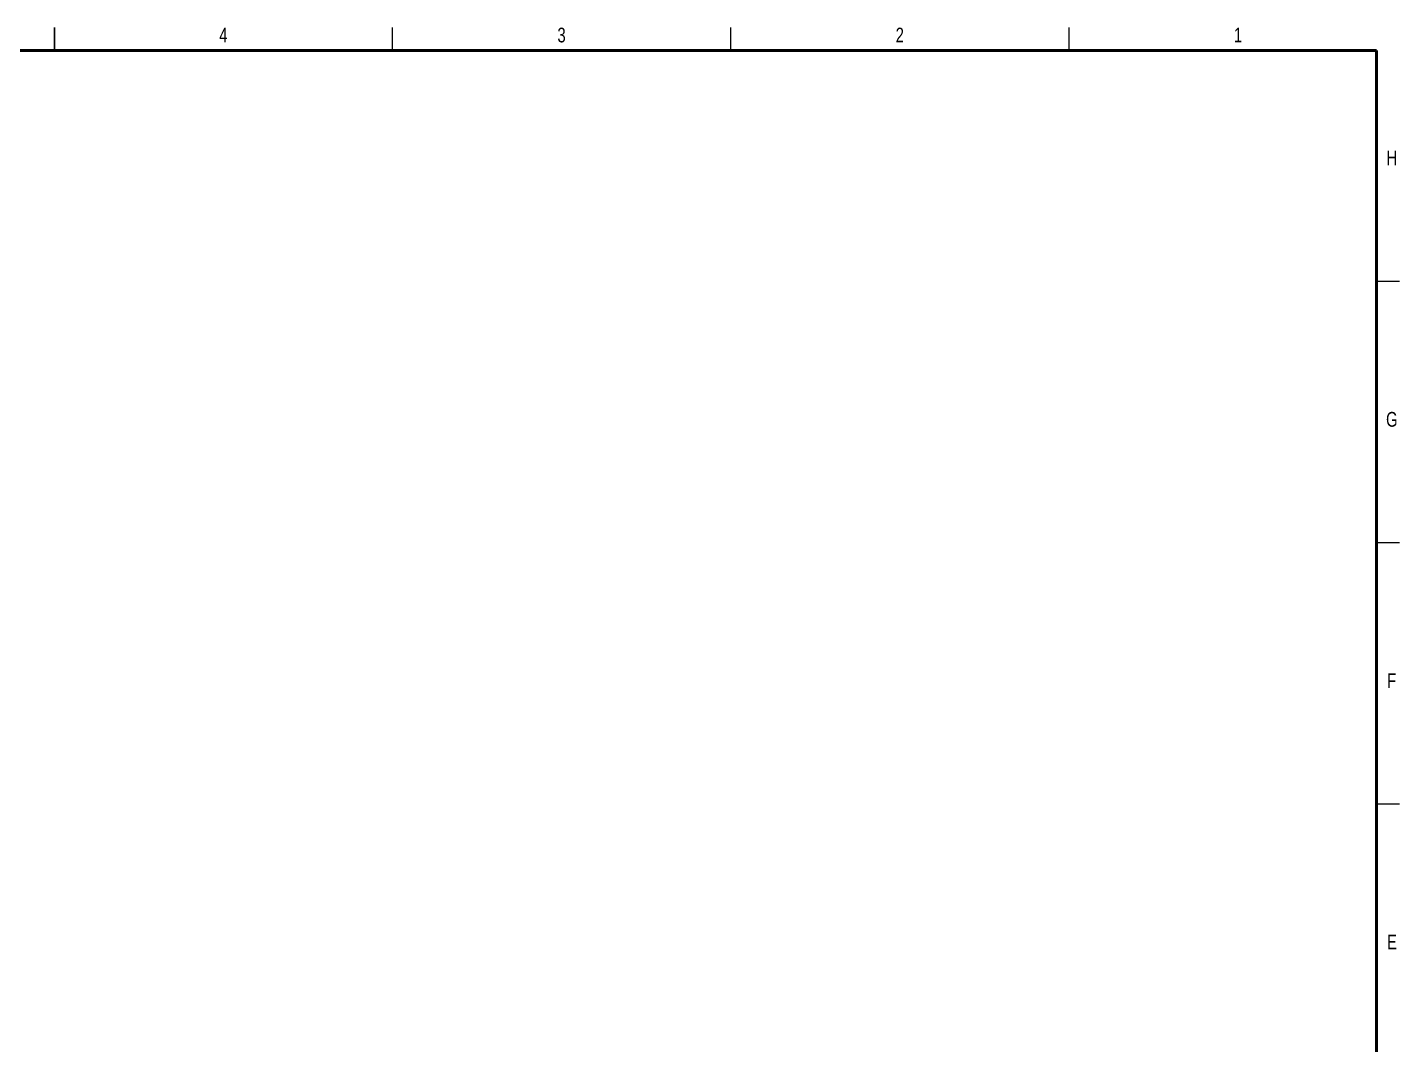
# Model space of a CAD drawing. Header units: millimetres. Extents: x 1 to 2218, y 0 to 1045.
# Drawn here: x 548 to 1114, y 440 to 860 of the extents above; entities that cross this region are included whole.
import ezdxf

# ---------------------------------------------------------------- set-up
doc = ezdxf.new("R2010")
doc.units = ezdxf.units.MM
doc.styles.add('SLDTEXTSTYLE0', font='TXT', dxfattribs={"width": 0.75})

msp = doc.modelspace()

# ---------------------------------------------------------------- linework, layer by layer
at = {"color": 7, "linetype": 'Continuous', "lineweight": 25}
for p, q in [((558.8, 860.425), (558.8, 850.9)), ((558.8, 850.9), (558.8, 860.425)), ((698.5, 850.9), (698.5, 860.425)), ((838.2, 850.9), (838.2, 860.425)), ((977.9, 850.9), (977.9, 860.425)), ((1104.9, 755.65), (1114.425, 755.65)), ((1104.9, 647.7), (1114.425, 647.7)), ((1104.9, 539.75), (1114.425, 539.75))]:
    msp.add_line(p, q, dxfattribs=at)
at = {"color": 7, "linetype": 'Continuous', "lineweight": 50}
for p, q in [((12.7, 850.9), (1104.9, 850.9)), ((1104.9, 850.9), (1104.9, 12.7))]:
    msp.add_line(p, q, dxfattribs=at)

# ---------------------------------------------------------------- texts
at = {"color": 7, "linetype": 'Continuous', "lineweight": 0, "char_height": 6.096, "attachment_point": 2, "style": 'SLDTEXTSTYLE0'}
for s, insert in [('4', (628.589, 860.364)), ('3', (768.289, 860.364)), ('2', (907.989, 860.364)), ('1', (1047.689, 860.364)), ('H', (1111.235, 809.601)), ('G', (1111.231, 701.651)), ('F', (1111.187, 593.701)), ('E', (1111.261, 485.751))]:
    msp.add_mtext(s, dxfattribs=dict(at, insert=insert))

doc.saveas('drawing.dxf')
